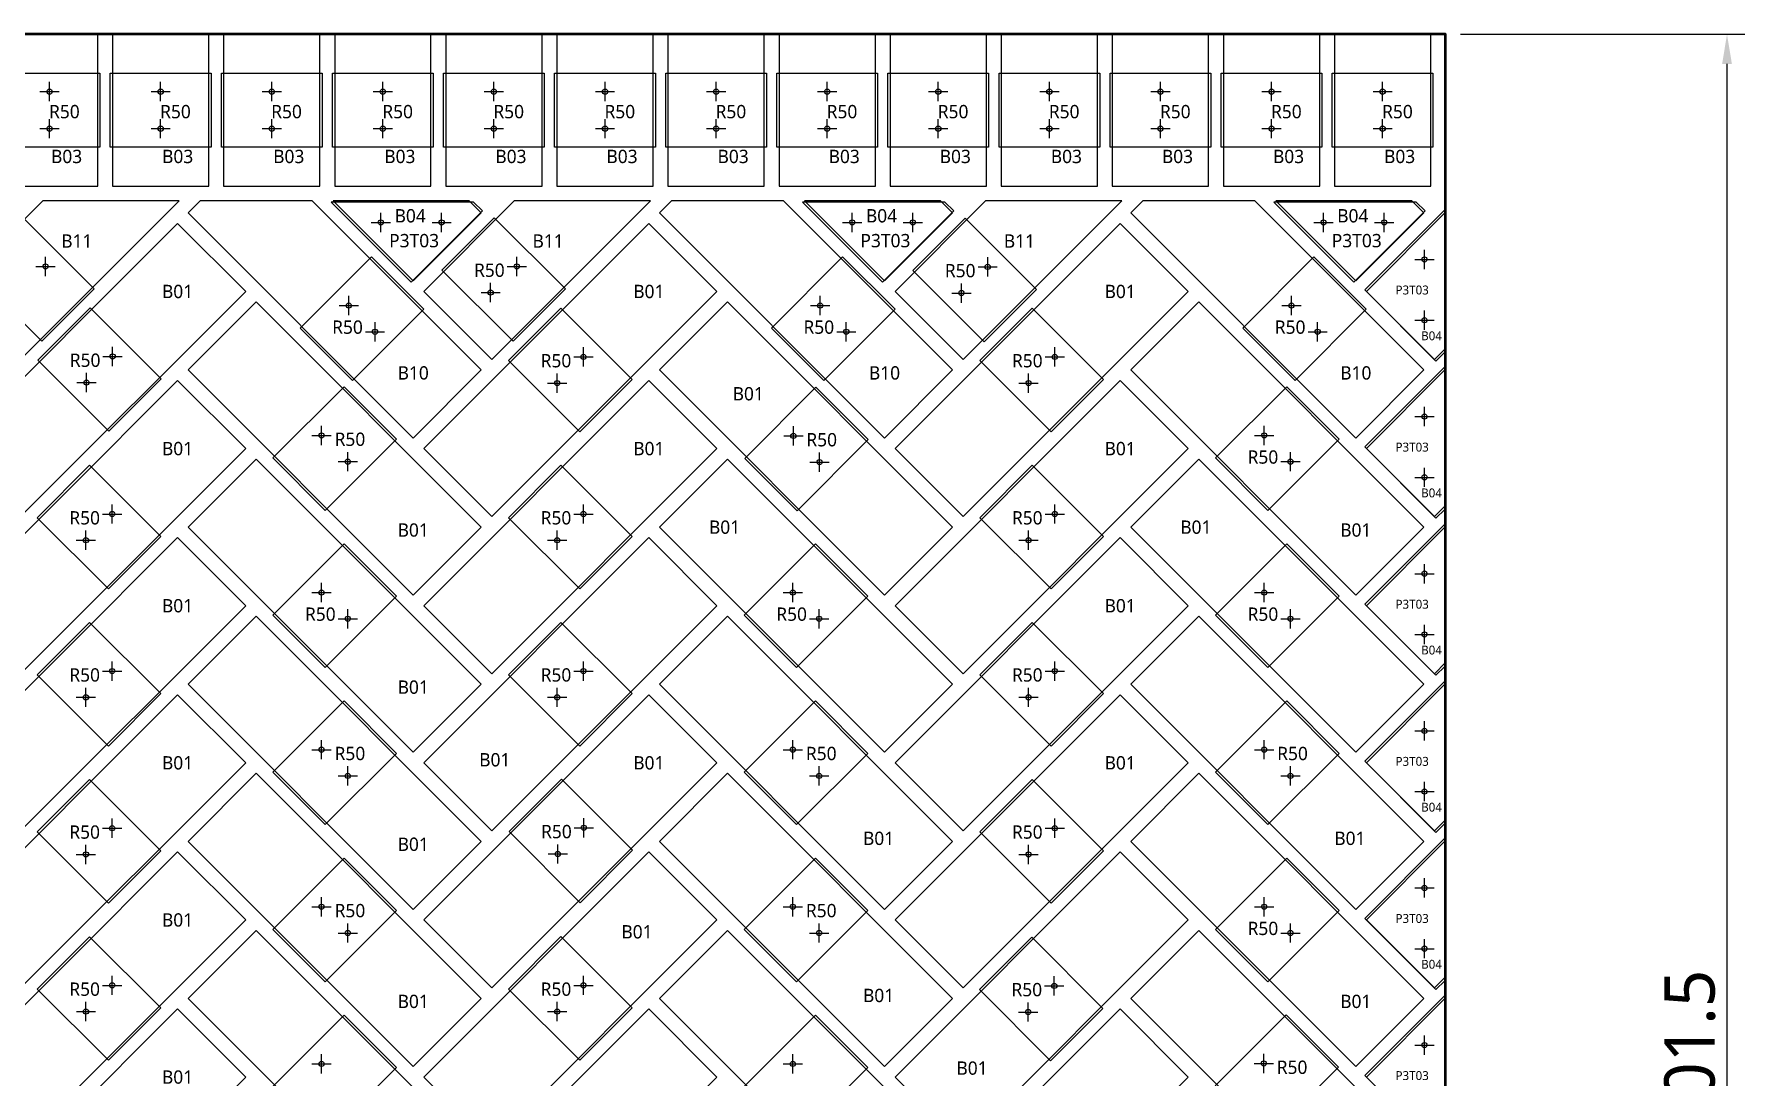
# Model space of a CAD drawing. Header units: millimetres. Extents: x -190 to 7814, y -8114 to 208.
# Drawn here: x 5692 to 6847, y -2258 to -1554 of the extents above; entities that cross this region are included whole.
import ezdxf
from ezdxf.enums import TextEntityAlignment as Align

# ---------------------------------------------------------------- set-up
doc = ezdxf.new("R2010")
doc.units = ezdxf.units.MM
for name, color, linetype in [('BOARD', 7, 'Continuous'), ('DIM', 8, 'Continuous'), ('P3_CLIP_PK_3T03', 34, 'Continuous'), ('P3_CLIP_R50', 3, 'Continuous'), ('P3_HOLE', 1, 'Continuous'), ('P3_SLIP', 7, 'Continuous'), ('P3_TXT_B', 7, 'Continuous')]:
    doc.layers.add(name, color=color, linetype=linetype)
doc.styles.add('CN', font='msyh.ttc')
doc.dimstyles.new('MM', dxfattribs={"dimtxt": 34, "dimasz": 20, "dimexe": 12, "dimexo": 10, "dimgap": 8, "dimtad": 1, "dimdec": 1, "dimdsep": 46, "dimtxsty": 'CN', "dimcen": 2.5, "dimazin": 3, "dimtfac": 1, "dimtmove": 0, "dimatfit": 3})

msp = doc.modelspace()

# ---------------------------------------------------------------- linework, layer by layer
at = {"layer": 'BOARD', "lineweight": 50}
msp.add_lwpolyline([(5145, -2955.5), (6645, -2955.5), (6645, -1554), (5145, -1554)], close=True, dxfattribs=at)
at = {"layer": 'P3_CLIP_PK_3T03'}
for points in [[(5988.79, -1667.28), (5892.63, -1667.28), (5946.69, -1721.34), (5994.77, -1673.26)], [(6306.99, -1667.28), (6210.83, -1667.28), (6264.89, -1721.34), (6312.97, -1673.26)], [(6625.19, -1667.28), (6529.03, -1667.28), (6583.09, -1721.34), (6631.17, -1673.26)], [(6644.5, -1768.68), (6644.5, -1672.52), (6590.44, -1726.58), (6638.52, -1774.66)], [(6644.5, -1874.74), (6644.5, -1778.58), (6590.44, -1832.64), (6638.52, -1880.72)], [(6644.5, -1980.81), (6644.5, -1884.65), (6590.44, -1938.71), (6638.52, -1986.79)], [(6644.5, -2086.88), (6644.5, -1990.72), (6590.44, -2044.78), (6638.52, -2092.86)], [(6644.5, -2192.94), (6644.5, -2096.78), (6590.44, -2150.84), (6638.52, -2198.92)], [(6644.5, -2299.01), (6644.5, -2202.85), (6590.44, -2256.91), (6638.52, -2304.99)]]:
    msp.add_lwpolyline(points, close=True, dxfattribs=at)
at = {"layer": 'P3_CLIP_R50'}
for points in [[(5668.5, -1630.25), (5668.5, -1580.25), (5736.5, -1580.25), (5736.5, -1630.25)], [(5743.5, -1630.25), (5743.5, -1580.25), (5811.5, -1580.25), (5811.5, -1630.25)], [(5818.5, -1630.25), (5818.5, -1580.25), (5886.5, -1580.25), (5886.5, -1630.25)], [(5893.5, -1630.25), (5893.5, -1580.25), (5961.5, -1580.25), (5961.5, -1630.25)], [(5968.5, -1630.25), (5968.5, -1580.25), (6036.5, -1580.25), (6036.5, -1630.25)], [(6043.5, -1630.25), (6043.5, -1580.25), (6111.5, -1580.25), (6111.5, -1630.25)], [(6118.5, -1630.25), (6118.5, -1580.25), (6186.5, -1580.25), (6186.5, -1630.25)], [(6193.5, -1630.25), (6193.5, -1580.25), (6261.5, -1580.25), (6261.5, -1630.25)], [(6268.5, -1630.25), (6268.5, -1580.25), (6336.5, -1580.25), (6336.5, -1630.25)], [(6343.5, -1630.25), (6343.5, -1580.25), (6411.5, -1580.25), (6411.5, -1630.25)], [(6418.5, -1630.25), (6418.5, -1580.25), (6486.5, -1580.25), (6486.5, -1630.25)], [(6493.5, -1630.25), (6493.5, -1580.25), (6561.5, -1580.25), (6561.5, -1630.25)], [(6568.5, -1630.25), (6568.5, -1580.25), (6636.5, -1580.25), (6636.5, -1630.25)], [(5732.65, -1725.94), (5697.29, -1761.3), (5649.21, -1713.22), (5684.56, -1677.86)], [(6050.84, -1725.94), (6015.49, -1761.3), (5967.41, -1713.22), (6002.76, -1677.86)], [(6368.72, -1726.26), (6333.37, -1761.61), (6285.29, -1713.53), (6320.64, -1678.18)], [(5955.09, -1739.64), (5919.73, -1704.29), (5871.65, -1752.37), (5907.01, -1787.73)], [(6273.29, -1739.64), (6237.93, -1704.29), (6189.85, -1752.37), (6225.2, -1787.73)], [(6591.49, -1739.64), (6556.13, -1704.29), (6508.05, -1752.37), (6543.4, -1787.73)], [(5777.94, -1786.72), (5742.58, -1822.07), (5694.5, -1773.99), (5729.85, -1738.63)], [(6095.82, -1787.03), (6060.46, -1822.39), (6012.38, -1774.3), (6047.73, -1738.95)], [(6414.01, -1787.03), (6378.66, -1822.39), (6330.58, -1774.3), (6365.93, -1738.95)], [(5936.72, -1827.34), (5901.36, -1791.98), (5853.28, -1840.07), (5888.64, -1875.42)], [(6255.23, -1827.66), (6219.88, -1792.3), (6171.79, -1840.38), (6207.15, -1875.74)], [(6573.11, -1827.34), (6537.76, -1791.99), (6489.68, -1840.07), (6525.03, -1875.42)], [(5777.62, -1893.1), (5742.27, -1928.46), (5694.18, -1880.37), (5729.54, -1845.02)], [(6095.82, -1893.1), (6060.46, -1928.45), (6012.38, -1880.37), (6047.73, -1845.02)], [(6414.01, -1893.1), (6378.66, -1928.45), (6330.58, -1880.37), (6365.93, -1845.02)], [(5936.72, -1933.4), (5901.36, -1898.05), (5853.28, -1946.13), (5888.64, -1981.49)], [(6254.92, -1933.4), (6219.56, -1898.05), (6171.48, -1946.13), (6206.83, -1981.49)], [(6573.12, -1933.4), (6537.76, -1898.05), (6489.68, -1946.13), (6525.03, -1981.49)], [(5777.62, -1999.17), (5742.27, -2034.52), (5694.18, -1986.44), (5729.54, -1951.08)], [(6095.82, -1999.17), (6060.46, -2034.52), (6012.38, -1986.44), (6047.73, -1951.08)], [(6414.02, -1999.17), (6378.66, -2034.52), (6330.58, -1986.44), (6365.93, -1951.08)], [(5936.72, -2039.47), (5901.36, -2004.12), (5853.28, -2052.2), (5888.64, -2087.55)], [(6254.92, -2039.47), (6219.56, -2004.12), (6171.48, -2052.2), (6206.83, -2087.55)], [(6573.11, -2039.47), (6537.76, -2004.12), (6489.68, -2052.2), (6525.03, -2087.55)], [(5777.62, -2105.23), (5742.26, -2140.59), (5694.18, -2092.5), (5729.54, -2057.15)], [(6096.13, -2104.91), (6060.78, -2140.27), (6012.69, -2092.19), (6048.05, -2056.83)], [(6414.01, -2105.23), (6378.66, -2140.58), (6330.58, -2092.5), (6365.93, -2057.15)], [(5936.72, -2145.54), (5901.36, -2110.18), (5853.28, -2158.27), (5888.64, -2193.62)], [(6254.92, -2145.54), (6219.56, -2110.18), (6171.48, -2158.27), (6206.83, -2193.62)], [(6573.11, -2145.54), (6537.76, -2110.18), (6489.68, -2158.27), (6525.03, -2193.62)], [(5777.62, -2211.3), (5742.27, -2246.65), (5694.18, -2198.57), (5729.54, -2163.22)], [(6095.82, -2211.3), (6060.46, -2246.65), (6012.38, -2198.57), (6047.73, -2163.21)], [(6413.7, -2211.61), (6378.34, -2246.97), (6330.26, -2198.89), (6365.62, -2163.53)], [(5936.72, -2251.6), (5901.36, -2216.25), (5853.28, -2264.33), (5888.64, -2299.69)], [(6254.92, -2251.6), (6219.56, -2216.25), (6171.48, -2264.33), (6206.83, -2299.69)], [(6572.8, -2251.29), (6537.44, -2215.93), (6489.36, -2264.01), (6524.72, -2299.37)]]:
    msp.add_lwpolyline(points, close=True, dxfattribs=at)
at = {"layer": 'P3_HOLE'}
for p, q in [((5696, -1592.75), (5709, -1592.75)), ((5702.5, -1599.25), (5702.5, -1586.25)), ((5771, -1592.75), (5784, -1592.75)), ((5777.5, -1599.25), (5777.5, -1586.25)), ((5846, -1592.75), (5859, -1592.75)), ((5852.5, -1599.25), (5852.5, -1586.25)), ((5921, -1592.75), (5934, -1592.75)), ((5927.5, -1599.25), (5927.5, -1586.25)), ((5996, -1592.75), (6009, -1592.75)), ((6002.5, -1599.25), (6002.5, -1586.25)), ((6071, -1592.75), (6084, -1592.75)), ((6077.5, -1599.25), (6077.5, -1586.25)), ((6146, -1592.75), (6159, -1592.75)), ((6152.5, -1599.25), (6152.5, -1586.25)), ((6221, -1592.75), (6234, -1592.75)), ((6227.5, -1599.25), (6227.5, -1586.25)), ((6296, -1592.75), (6309, -1592.75)), ((6302.5, -1599.25), (6302.5, -1586.25)), ((6371, -1592.75), (6384, -1592.75)), ((6377.5, -1599.25), (6377.5, -1586.25)), ((6446, -1592.75), (6459, -1592.75)), ((6452.5, -1599.25), (6452.5, -1586.25)), ((6521, -1592.75), (6534, -1592.75)), ((6527.5, -1599.25), (6527.5, -1586.25)), ((6596, -1592.75), (6609, -1592.75)), ((6602.5, -1599.25), (6602.5, -1586.25)), ((5702.5, -1624.25), (5702.5, -1611.25)), ((5777.5, -1624.25), (5777.5, -1611.25)), ((5852.5, -1624.25), (5852.5, -1611.25)), ((5927.5, -1624.25), (5927.5, -1611.25)), ((6002.5, -1624.25), (6002.5, -1611.25)), ((6077.5, -1624.25), (6077.5, -1611.25)), ((6152.5, -1624.25), (6152.5, -1611.25)), ((6227.5, -1624.25), (6227.5, -1611.25)), ((6302.5, -1624.25), (6302.5, -1611.25)), ((6377.5, -1624.25), (6377.5, -1611.25)), ((6452.5, -1624.25), (6452.5, -1611.25)), ((6527.5, -1624.25), (6527.5, -1611.25)), ((6602.5, -1624.25), (6602.5, -1611.25)), ((5696, -1617.75), (5709, -1617.75)), ((5771, -1617.75), (5784, -1617.75)), ((5846, -1617.75), (5859, -1617.75)), ((5921, -1617.75), (5934, -1617.75)), ((5996, -1617.75), (6009, -1617.75)), ((6071, -1617.75), (6084, -1617.75)), ((6146, -1617.75), (6159, -1617.75)), ((6221, -1617.75), (6234, -1617.75)), ((6296, -1617.75), (6309, -1617.75)), ((6371, -1617.75), (6384, -1617.75)), ((6446, -1617.75), (6459, -1617.75)), ((6521, -1617.75), (6534, -1617.75)), ((6596, -1617.75), (6609, -1617.75)), ((5926.18, -1687.53), (5926.18, -1674.53)), ((5967.19, -1687.53), (5967.19, -1674.53)), ((6244.38, -1687.53), (6244.38, -1674.53)), ((6285.39, -1687.53), (6285.39, -1674.53)), ((6562.58, -1687.53), (6562.58, -1674.53)), ((6603.59, -1687.53), (6603.59, -1674.53)), ((5919.68, -1681.03), (5932.68, -1681.03)), ((5960.69, -1681.03), (5973.69, -1681.03)), ((6237.88, -1681.03), (6250.88, -1681.03)), ((6278.89, -1681.03), (6291.89, -1681.03)), ((6556.08, -1681.03), (6569.08, -1681.03)), ((6597.09, -1681.03), (6610.09, -1681.03)), ((5699.77, -1717.24), (5699.77, -1704.24)), ((6017.97, -1717.24), (6017.97, -1704.24)), ((6335.84, -1717.56), (6335.84, -1704.56)), ((6624.25, -1706.07), (6637.25, -1706.07)), ((6630.75, -1712.57), (6630.75, -1699.57)), ((5693.27, -1710.74), (5706.27, -1710.74)), ((6011.47, -1710.74), (6024.47, -1710.74)), ((6329.34, -1711.06), (6342.34, -1711.06)), ((5904.53, -1743.67), (5904.53, -1730.67)), ((5993.78, -1728.42), (6006.78, -1728.42)), ((6000.28, -1734.92), (6000.28, -1721.92)), ((6222.73, -1743.67), (6222.73, -1730.67)), ((6311.67, -1728.73), (6324.67, -1728.73)), ((6318.17, -1735.23), (6318.17, -1722.23)), ((6540.93, -1743.67), (6540.93, -1730.67)), ((5898.03, -1737.17), (5911.03, -1737.17)), ((6216.23, -1737.17), (6229.23, -1737.17)), ((6534.43, -1737.17), (6547.43, -1737.17)), ((6630.75, -1753.58), (6630.75, -1740.58)), ((5915.71, -1754.85), (5928.71, -1754.85)), ((5922.21, -1761.35), (5922.21, -1748.35)), ((6233.91, -1754.85), (6246.91, -1754.85)), ((6240.41, -1761.35), (6240.41, -1748.35)), ((6552.11, -1754.85), (6565.11, -1754.85)), ((6558.61, -1761.35), (6558.61, -1748.35)), ((6624.25, -1747.08), (6637.25, -1747.08)), ((5745.06, -1778.01), (5745.06, -1765.01)), ((6062.94, -1778.33), (6062.94, -1765.33)), ((6381.14, -1778.33), (6381.14, -1765.33)), ((5738.56, -1771.51), (5751.56, -1771.51)), ((6056.44, -1771.83), (6069.44, -1771.83)), ((6374.64, -1771.83), (6387.64, -1771.83)), ((5720.88, -1789.19), (5733.88, -1789.19)), ((5727.38, -1795.69), (5727.38, -1782.69)), ((6038.76, -1789.51), (6051.76, -1789.51)), ((6045.26, -1796.01), (6045.26, -1783.01)), ((6356.95, -1789.5), (6369.95, -1789.5)), ((6363.45, -1796), (6363.45, -1783)), ((6624.25, -1812.13), (6637.25, -1812.13)), ((6630.75, -1818.63), (6630.75, -1805.63)), ((5886.16, -1831.36), (5886.16, -1818.36)), ((6204.67, -1831.68), (6204.67, -1818.68)), ((6522.56, -1831.37), (6522.56, -1818.37)), ((5879.66, -1824.86), (5892.66, -1824.86)), ((5903.84, -1849.04), (5903.84, -1836.04)), ((6198.17, -1825.18), (6211.17, -1825.18)), ((6516.06, -1824.87), (6529.06, -1824.87)), ((6540.23, -1849.04), (6540.23, -1836.04)), ((5897.34, -1842.54), (5910.34, -1842.54)), ((6215.85, -1842.86), (6228.85, -1842.86)), ((6222.35, -1849.36), (6222.35, -1836.36)), ((6533.73, -1842.54), (6546.73, -1842.54)), ((6630.75, -1859.64), (6630.75, -1846.64)), ((6624.25, -1853.14), (6637.25, -1853.14)), ((5738.24, -1877.9), (5751.24, -1877.9)), ((5744.74, -1884.4), (5744.74, -1871.4)), ((6056.43, -1877.89), (6069.43, -1877.89)), ((6062.93, -1884.39), (6062.93, -1871.39)), ((6374.63, -1877.9), (6387.63, -1877.9)), ((6381.13, -1884.4), (6381.13, -1871.4)), ((5727.06, -1902.08), (5727.06, -1889.08)), ((6045.26, -1902.08), (6045.26, -1889.08)), ((6363.46, -1902.07), (6363.46, -1889.07)), ((5720.56, -1895.58), (5733.56, -1895.58)), ((6038.76, -1895.58), (6051.76, -1895.58)), ((6356.96, -1895.57), (6369.96, -1895.57)), ((6630.75, -1924.7), (6630.75, -1911.7)), ((5886.16, -1937.43), (5886.16, -1924.43)), ((6204.36, -1937.43), (6204.36, -1924.43)), ((6522.56, -1937.43), (6522.56, -1924.43)), ((6624.25, -1918.2), (6637.25, -1918.2)), ((5879.66, -1930.93), (5892.66, -1930.93)), ((6197.86, -1930.93), (6210.86, -1930.93)), ((6516.06, -1930.93), (6529.06, -1930.93)), ((5897.34, -1948.61), (5910.34, -1948.61)), ((5903.84, -1955.11), (5903.84, -1942.11)), ((6215.54, -1948.61), (6228.54, -1948.61)), ((6222.04, -1955.11), (6222.04, -1942.11)), ((6533.74, -1948.61), (6546.74, -1948.61)), ((6540.24, -1955.11), (6540.24, -1942.11)), ((6624.25, -1959.21), (6637.25, -1959.21)), ((6630.75, -1965.71), (6630.75, -1952.71)), ((5738.24, -1983.96), (5751.24, -1983.96)), ((5744.74, -1990.46), (5744.74, -1977.46)), ((6056.44, -1983.96), (6069.44, -1983.96)), ((6062.94, -1990.46), (6062.94, -1977.46)), ((6374.64, -1983.96), (6387.64, -1983.96)), ((6381.14, -1990.46), (6381.14, -1977.46)), ((5727.06, -2008.14), (5727.06, -1995.14)), ((6045.26, -2008.14), (6045.26, -1995.14)), ((6363.46, -2008.14), (6363.46, -1995.14)), ((5720.56, -2001.64), (5733.56, -2001.64)), ((6038.76, -2001.64), (6051.76, -2001.64)), ((6356.96, -2001.64), (6369.96, -2001.64)), ((6630.75, -2030.77), (6630.75, -2017.77)), ((5886.16, -2043.5), (5886.16, -2030.5)), ((6204.36, -2043.5), (6204.36, -2030.5)), ((6522.56, -2043.5), (6522.56, -2030.5)), ((6624.25, -2024.27), (6637.25, -2024.27)), ((5879.66, -2037), (5892.66, -2037)), ((6197.86, -2037), (6210.86, -2037)), ((6516.06, -2037), (6529.06, -2037)), ((5897.34, -2054.67), (5910.34, -2054.67)), ((5903.84, -2061.17), (5903.84, -2048.17)), ((6215.54, -2054.67), (6228.54, -2054.67)), ((6222.04, -2061.17), (6222.04, -2048.17)), ((6533.73, -2054.67), (6546.73, -2054.67)), ((6540.23, -2061.17), (6540.23, -2048.17)), ((6624.25, -2065.28), (6637.25, -2065.28)), ((6630.75, -2071.78), (6630.75, -2058.78)), ((5738.24, -2090.03), (5751.24, -2090.03)), ((5744.74, -2096.53), (5744.74, -2083.53)), ((6056.75, -2089.71), (6069.75, -2089.71)), ((6063.25, -2096.21), (6063.25, -2083.21)), ((6374.63, -2090.03), (6387.63, -2090.03)), ((6381.13, -2096.53), (6381.13, -2083.53)), ((5727.06, -2114.21), (5727.06, -2101.21)), ((6045.57, -2113.89), (6045.57, -2100.89)), ((6363.46, -2114.2), (6363.46, -2101.2)), ((5720.56, -2107.71), (5733.56, -2107.71)), ((6039.07, -2107.39), (6052.07, -2107.39)), ((6356.96, -2107.7), (6369.96, -2107.7)), ((6630.75, -2136.83), (6630.75, -2123.83)), ((6624.25, -2130.33), (6637.25, -2130.33)), ((5879.66, -2143.06), (5892.66, -2143.06)), ((5886.16, -2149.56), (5886.16, -2136.56)), ((6197.86, -2143.06), (6210.86, -2143.06)), ((6204.36, -2149.56), (6204.36, -2136.56)), ((6516.06, -2143.06), (6529.06, -2143.06)), ((6522.56, -2149.56), (6522.56, -2136.56)), ((5903.84, -2167.24), (5903.84, -2154.24)), ((6222.04, -2167.24), (6222.04, -2154.24)), ((6540.23, -2167.24), (6540.23, -2154.24)), ((5897.34, -2160.74), (5910.34, -2160.74)), ((6215.54, -2160.74), (6228.54, -2160.74)), ((6533.73, -2160.74), (6546.73, -2160.74)), ((6630.75, -2177.84), (6630.75, -2164.84)), ((6624.25, -2171.34), (6637.25, -2171.34)), ((5744.74, -2202.59), (5744.74, -2189.59)), ((6062.94, -2202.59), (6062.94, -2189.59)), ((6380.82, -2202.91), (6380.82, -2189.91)), ((5738.24, -2196.09), (5751.24, -2196.09)), ((6056.44, -2196.09), (6069.44, -2196.09)), ((6374.32, -2196.41), (6387.32, -2196.41)), ((5720.57, -2213.78), (5733.57, -2213.78)), ((5727.07, -2220.28), (5727.07, -2207.28)), ((6038.76, -2213.77), (6051.76, -2213.77)), ((6045.26, -2220.27), (6045.26, -2207.27)), ((6356.64, -2214.09), (6369.64, -2214.09)), ((6363.14, -2220.59), (6363.14, -2207.59)), ((6624.25, -2236.4), (6637.25, -2236.4)), ((6630.75, -2242.9), (6630.75, -2229.9)), ((5879.66, -2249.13), (5892.66, -2249.13)), ((5886.16, -2255.63), (5886.16, -2242.63)), ((6197.86, -2249.13), (6210.86, -2249.13)), ((6204.36, -2255.63), (6204.36, -2242.63)), ((6515.74, -2248.81), (6528.74, -2248.81)), ((6522.24, -2255.31), (6522.24, -2242.31))]:
    msp.add_line(p, q, dxfattribs=at)
for centre in [(5702.5, -1592.75), (5777.5, -1592.75), (5852.5, -1592.75), (5927.5, -1592.75), (6002.5, -1592.75), (6077.5, -1592.75), (6152.5, -1592.75), (6227.5, -1592.75), (6302.5, -1592.75), (6377.5, -1592.75), (6452.5, -1592.75), (6527.5, -1592.75), (6602.5, -1592.75), (5702.5, -1617.75), (5777.5, -1617.75), (5852.5, -1617.75), (5927.5, -1617.75), (6002.5, -1617.75), (6077.5, -1617.75), (6152.5, -1617.75), (6227.5, -1617.75), (6302.5, -1617.75), (6377.5, -1617.75), (6452.5, -1617.75), (6527.5, -1617.75), (6602.5, -1617.75), (5926.18, -1681.03), (5967.19, -1681.03), (6244.38, -1681.03), (6285.39, -1681.03), (6562.58, -1681.03), (6603.59, -1681.03), (5699.77, -1710.74), (6017.97, -1710.74), (6630.75, -1706.07), (6335.84, -1711.06), (6000.28, -1728.42), (6318.17, -1728.73), (5904.53, -1737.17), (6222.73, -1737.17), (6540.93, -1737.17), (5922.21, -1754.85), (6240.41, -1754.85), (6558.61, -1754.85), (6630.75, -1747.08), (5745.06, -1771.51), (6062.94, -1771.83), (6381.14, -1771.83), (5727.38, -1789.19), (6045.26, -1789.51), (6363.45, -1789.5), (6630.75, -1812.13), (5886.16, -1824.86), (6204.67, -1825.18), (6522.56, -1824.87), (5903.84, -1842.54), (6222.35, -1842.86), (6540.23, -1842.54), (6630.75, -1853.14), (5744.74, -1877.9), (6062.93, -1877.89), (6381.13, -1877.9), (5727.06, -1895.58), (6045.26, -1895.58), (6363.46, -1895.57), (6630.75, -1918.2), (5886.16, -1930.93), (6204.36, -1930.93), (6522.56, -1930.93), (5903.84, -1948.61), (6222.04, -1948.61), (6540.24, -1948.61), (6630.75, -1959.21), (5744.74, -1983.96), (6062.94, -1983.96), (6381.14, -1983.96), (5727.06, -2001.64), (6045.26, -2001.64), (6363.46, -2001.64), (6630.75, -2024.27), (5886.16, -2037), (6204.36, -2037), (6522.56, -2037), (5903.84, -2054.67), (6222.04, -2054.67), (6540.23, -2054.67), (6630.75, -2065.28), (5744.74, -2090.03), (6063.25, -2089.71), (6381.13, -2090.03), (5727.06, -2107.71), (6045.57, -2107.39), (6363.46, -2107.7), (6630.75, -2130.33), (5886.16, -2143.06), (6204.36, -2143.06), (6522.56, -2143.06), (5903.84, -2160.74), (6222.04, -2160.74), (6540.23, -2160.74), (6630.75, -2171.34), (5744.74, -2196.09), (6062.94, -2196.09), (6380.82, -2196.41), (5727.07, -2213.78), (6045.26, -2213.77), (6363.14, -2214.09), (6630.75, -2236.4), (5886.16, -2249.13), (6204.36, -2249.13), (6522.24, -2248.81)]:
    msp.add_circle(centre, 1.75, dxfattribs=at)
at = {"layer": 'P3_SLIP'}
for points in [[(5670, -1656.5), (5735, -1656.5), (5735, -1554), (5670, -1554)], [(5745, -1656.5), (5810, -1656.5), (5810, -1554), (5745, -1554)], [(5820, -1656.5), (5885, -1656.5), (5885, -1554), (5820, -1554)], [(5895, -1656.5), (5960, -1656.5), (5960, -1554), (5895, -1554)], [(5970, -1656.5), (6035, -1656.5), (6035, -1554), (5970, -1554)], [(6045, -1656.5), (6110, -1656.5), (6110, -1554), (6045, -1554)], [(6120, -1656.5), (6185, -1656.5), (6185, -1554), (6120, -1554)], [(6195, -1656.5), (6260, -1656.5), (6260, -1554), (6195, -1554)], [(6270, -1656.5), (6335, -1656.5), (6335, -1554), (6270, -1554)], [(6345, -1656.5), (6410, -1656.5), (6410, -1554), (6345, -1554)], [(6420, -1656.5), (6485, -1656.5), (6485, -1554), (6420, -1554)], [(6495, -1656.5), (6560, -1656.5), (6560, -1554), (6495, -1554)], [(6570, -1656.5), (6635, -1656.5), (6635, -1554), (6570, -1554)], [(5789.97, -1666.5), (5698.04, -1666.5), (5636.91, -1727.64), (5682.87, -1773.6)], [(5993.99, -1780.67), (5879.83, -1666.5), (5804.11, -1666.5), (5796.01, -1674.6), (5948.03, -1826.63)], [(5993.99, -1674.6), (5985.89, -1666.5), (5893.97, -1666.5), (5948.03, -1720.57)], [(6108.16, -1666.5), (6016.24, -1666.5), (5955.1, -1727.64), (6001.07, -1773.6)], [(6312.19, -1780.67), (6198.02, -1666.5), (6122.31, -1666.5), (6114.2, -1674.6), (6266.23, -1826.63)], [(6312.19, -1674.6), (6304.09, -1666.5), (6212.17, -1666.5), (6266.23, -1720.57)], [(6426.36, -1666.5), (6334.44, -1666.5), (6273.3, -1727.64), (6319.26, -1773.6)], [(6630.39, -1780.67), (6516.22, -1666.5), (6440.51, -1666.5), (6432.4, -1674.6), (6584.43, -1826.63)], [(6630.39, -1674.6), (6622.29, -1666.5), (6530.36, -1666.5), (6584.43, -1720.57)], [(6645, -1766.06), (6645, -1674.14), (6591.5, -1727.64), (6637.46, -1773.6)], [(5834.9, -1727.64), (5788.93, -1681.67), (5636.91, -1833.7), (5682.87, -1879.66)], [(6153.09, -1727.64), (6107.13, -1681.67), (5955.1, -1833.7), (6001.07, -1879.66)], [(6471.29, -1727.64), (6425.33, -1681.67), (6273.3, -1833.7), (6319.26, -1879.66)], [(5993.99, -1886.74), (5841.97, -1734.71), (5796.01, -1780.67), (5948.03, -1932.7)], [(6312.19, -1886.74), (6160.17, -1734.71), (6114.2, -1780.67), (6266.23, -1932.7)], [(6630.39, -1886.74), (6478.36, -1734.71), (6432.4, -1780.67), (6584.43, -1932.7)], [(5834.9, -1833.7), (5788.93, -1787.74), (5636.91, -1939.77), (5682.87, -1985.73)], [(6153.09, -1833.7), (6107.13, -1787.74), (5955.1, -1939.77), (6001.07, -1985.73)], [(6471.29, -1833.7), (6425.33, -1787.74), (6273.3, -1939.77), (6319.26, -1985.73)], [(6645, -1872.13), (6645, -1780.2), (6591.5, -1833.7), (6637.46, -1879.66)], [(5993.99, -1992.8), (5841.97, -1840.77), (5796.01, -1886.74), (5948.03, -2038.76)], [(6312.19, -1992.8), (6160.17, -1840.77), (6114.2, -1886.74), (6266.23, -2038.76)], [(6630.39, -1992.8), (6478.36, -1840.77), (6432.4, -1886.74), (6584.43, -2038.76)], [(5834.9, -1939.77), (5788.93, -1893.81), (5636.91, -2045.83), (5682.87, -2091.8)], [(6153.09, -1939.77), (6107.13, -1893.81), (5955.1, -2045.83), (6001.07, -2091.8)], [(6471.29, -1939.77), (6425.33, -1893.81), (6273.3, -2045.83), (6319.26, -2091.8)], [(6645, -1978.19), (6645, -1886.27), (6591.5, -1939.77), (6637.46, -1985.73)], [(5993.99, -2098.87), (5841.97, -1946.84), (5796.01, -1992.8), (5948.03, -2144.83)], [(6312.19, -2098.87), (6160.17, -1946.84), (6114.2, -1992.8), (6266.23, -2144.83)], [(6630.39, -2098.87), (6478.36, -1946.84), (6432.4, -1992.8), (6584.43, -2144.83)], [(6645, -2084.26), (6645, -1992.34), (6591.5, -2045.83), (6637.46, -2091.8)], [(5834.9, -2045.83), (5788.93, -1999.87), (5636.91, -2151.9), (5682.87, -2197.86)], [(6153.09, -2045.83), (6107.13, -1999.87), (5955.1, -2151.9), (6001.07, -2197.86)], [(6471.29, -2045.83), (6425.33, -1999.87), (6273.3, -2151.9), (6319.26, -2197.86)], [(5993.99, -2204.93), (5841.97, -2052.91), (5796.01, -2098.87), (5948.03, -2250.9)], [(6312.19, -2204.93), (6160.17, -2052.91), (6114.2, -2098.87), (6266.23, -2250.9)], [(6630.39, -2204.93), (6478.36, -2052.91), (6432.4, -2098.87), (6584.43, -2250.9)], [(6645, -2190.33), (6645, -2098.4), (6591.5, -2151.9), (6637.46, -2197.86)], [(5834.9, -2151.9), (5788.93, -2105.94), (5636.91, -2257.97), (5682.87, -2303.93)], [(6153.09, -2151.9), (6107.13, -2105.94), (5955.1, -2257.97), (6001.07, -2303.93)], [(6471.29, -2151.9), (6425.33, -2105.94), (6273.3, -2257.97), (6319.26, -2303.93)], [(5993.99, -2311), (5841.97, -2158.97), (5796.01, -2204.93), (5948.03, -2356.96)], [(6312.19, -2311), (6160.17, -2158.97), (6114.2, -2204.93), (6266.23, -2356.96)], [(6630.39, -2311), (6478.36, -2158.97), (6432.4, -2204.93), (6584.43, -2356.96)], [(6645, -2296.39), (6645, -2204.47), (6591.5, -2257.97), (6637.46, -2303.93)], [(5834.9, -2257.97), (5788.93, -2212.01), (5636.91, -2364.03), (5682.87, -2409.99)], [(6153.09, -2257.97), (6107.13, -2212.01), (5955.1, -2364.03), (6001.07, -2409.99)], [(6471.29, -2257.97), (6425.33, -2212.01), (6273.3, -2364.03), (6319.26, -2409.99)]]:
    msp.add_lwpolyline(points, close=True, dxfattribs=at)

# ---------------------------------------------------------------- texts
at = {"layer": 'P3_CLIP_PK_3T03', "style": 'CN'}
for height, p in [(9, (5948.63, -1693.34)), (9, (6266.83, -1693.34)), (9, (6585.03, -1693.34)), (6, (6622.44, -1726.66)), (6, (6622.44, -1832.72)), (6, (6622.44, -1938.79)), (6, (6622.44, -2044.86)), (6, (6622.44, -2150.92)), (6, (6622.44, -2256.99))]:
    msp.add_text('P3T03', height=height, dxfattribs=at).set_placement(p, align=Align.MIDDLE_CENTER)
at = {"layer": 'P3_CLIP_R50', "style": 'CN'}
for p in [(5712.5, -1606.25), (5787.5, -1606.25), (5862.5, -1606.25), (5937.5, -1606.25), (6012.5, -1606.25), (6087.5, -1606.25), (6162.5, -1606.25), (6237.5, -1606.25), (6312.5, -1606.25), (6387.5, -1606.25), (6462.5, -1606.25), (6537.5, -1606.25), (6612.5, -1606.25), (5999.41, -1713.3), (6317.29, -1713.61), (5903.65, -1751.73), (6221.85, -1751.73), (6540.05, -1751.73), (5726.5, -1774.07), (6044.38, -1774.39), (6362.58, -1774.39), (5905.28, -1827.42), (6223.79, -1827.74), (6521.68, -1839.42), (5726.18, -1880.46), (6044.38, -1880.45), (6362.58, -1880.45), (5885.28, -1945.49), (6203.48, -1945.49), (6521.68, -1945.49), (5726.18, -1986.52), (6044.38, -1986.52), (6362.58, -1986.52), (5905.28, -2039.55), (6223.48, -2039.55), (6541.68, -2039.55), (5726.18, -2092.59), (6044.69, -2092.27), (6362.58, -2092.58), (5905.28, -2145.62), (6223.48, -2145.62), (6521.68, -2157.62), (5726.18, -2198.65), (6044.38, -2198.65), (6362.26, -2198.97), (6541.36, -2251.37)]:
    msp.add_text('R50', height=9, dxfattribs=at).set_placement(p, align=Align.MIDDLE_CENTER)
at = {"layer": 'P3_TXT_B', "style": 'CN'}
for s, height, p in [('B03', 9, (5714, -1636.5)), ('B03', 9, (5789, -1636.5)), ('B03', 9, (5864, -1636.5)), ('B03', 9, (5939, -1636.5)), ('B03', 9, (6014, -1636.5)), ('B03', 9, (6089, -1636.5)), ('B03', 9, (6164, -1636.5)), ('B03', 9, (6239, -1636.5)), ('B03', 9, (6314, -1636.5)), ('B03', 9, (6389, -1636.5)), ('B03', 9, (6464, -1636.5)), ('B03', 9, (6539, -1636.5)), ('B03', 9, (6614, -1636.5)), ('B04', 9, (5945.97, -1676.57)), ('B04', 9, (6264.17, -1676.57)), ('B04', 9, (6582.36, -1676.57)), ('B11', 9, (5720.91, -1693.6)), ('B11', 9, (6039.1, -1693.6)), ('B11', 9, (6357.3, -1693.6)), ('B01', 9, (5788.91, -1727.66)), ('B01', 9, (6107.1, -1727.66)), ('B01', 9, (6425.3, -1727.66)), ('B04', 6, (6635.5, -1757.6)), ('B10', 9, (5948.01, -1782.63)), ('B10', 9, (6266.2, -1782.63)), ('B10', 9, (6584.4, -1782.63)), ('B01', 9, (6174.2, -1796.7)), ('B01', 9, (5788.91, -1833.73)), ('B01', 9, (6107.1, -1833.73)), ('B01', 9, (6425.3, -1833.73)), ('B04', 6, (6635.5, -1863.66)), ('B01', 9, (6158.2, -1886.76)), ('B01', 9, (6476.4, -1886.76)), ('B01', 9, (5948.01, -1888.7)), ('B01', 9, (6584.4, -1888.7)), ('B01', 9, (5788.91, -1939.8)), ('B01', 9, (6425.3, -1939.8)), ('B04', 6, (6635.5, -1969.73)), ('B01', 9, (5948.01, -1994.76)), ('B01', 9, (5788.91, -2045.86)), ('B01', 9, (6003.1, -2043.8)), ('B01', 9, (6107.1, -2045.86)), ('B01', 9, (6425.3, -2045.86)), ('B04', 6, (6635.5, -2075.8)), ('B01', 9, (5948.01, -2100.83)), ('B01', 9, (6262.2, -2096.83)), ('B01', 9, (6580.4, -2096.83)), ('B01', 9, (5788.91, -2151.93)), ('B01', 9, (6099.1, -2159.93)), ('B04', 6, (6635.5, -2181.86)), ('B01', 9, (5948.01, -2206.9)), ('B01', 9, (6262.2, -2202.9)), ('B01', 9, (6584.4, -2206.9)), ('B01', 9, (6325.3, -2251.93)), ('B01', 9, (5788.91, -2257.99))]:
    msp.add_text(s, height=height, dxfattribs=at).set_placement(p, align=Align.MIDDLE_CENTER)

# ---------------------------------------------------------------- dimensions: what is measured, and where the dimension line sits
at = {"layer": 'DIM'}
msp.add_linear_dim(base=(6835, -2955.5), p1=(6645, -2955.5), p2=(6645, -1554), angle=90, dimstyle='MM', dxfattribs=at).render()

doc.saveas('drawing.dxf')
